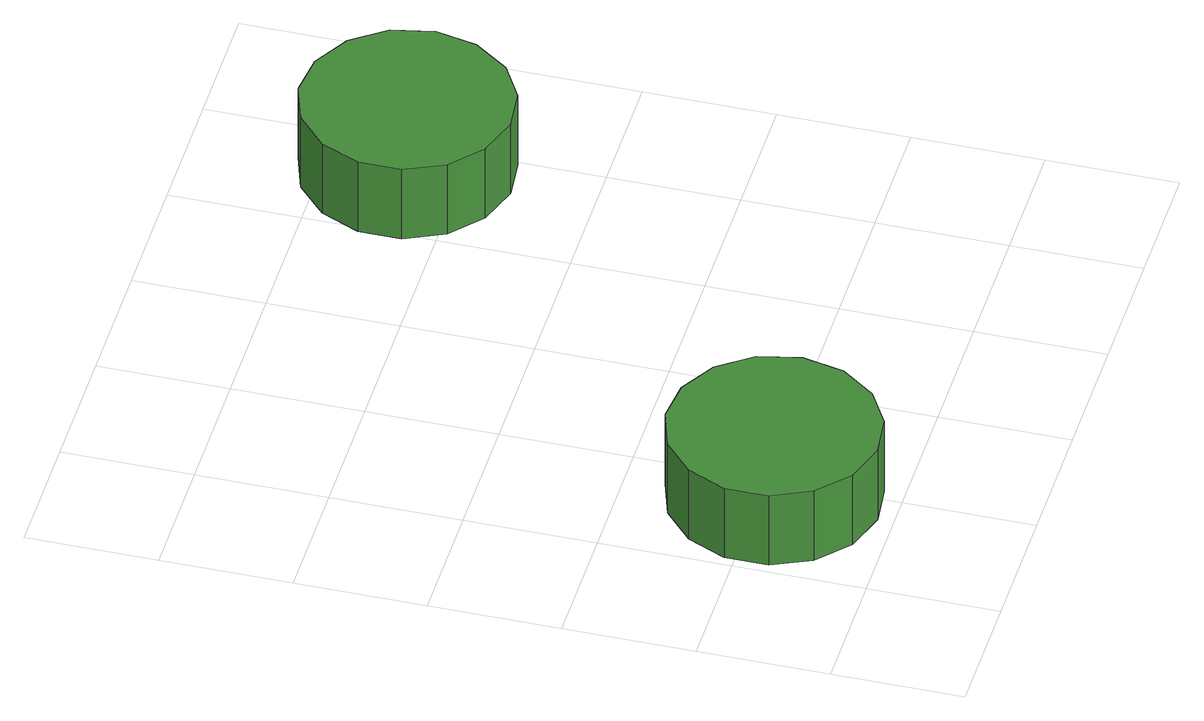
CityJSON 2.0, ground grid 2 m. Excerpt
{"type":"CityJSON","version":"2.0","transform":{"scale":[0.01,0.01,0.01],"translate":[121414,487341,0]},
"CityObjects":{
"tree1":{"type":"SolitaryVegetationObject","attributes":{"function":"something"},"geometry":[{"type":"MultiSurface","lod":"1","boundaries":[[[0,1,2,3,4,5,6,7,8,9,10,11,12,13,14]],[[15,16,17,18,19,20,21,22,23,24,25,26,27,28,29]],[[0,29,28,1]],[[1,28,27,2]],[[2,27,26,3]],[[3,26,25,4]],[[4,25,24,5]],[[5,24,23,6]],[[6,23,22,7]],[[7,22,21,8]],[[8,21,20,9]],[[9,20,19,10]],[[10,19,18,11]],[[11,18,17,12]],[[12,17,16,13]],[[13,16,15,14]],[[14,15,29,0]]]}]},
"tree2":{"type":"SolitaryVegetationObject","attributes":{"function":"something"},"geometry":[{"type":"MultiSurface","lod":"1","boundaries":[[[30,31,32,33,34,35,36,37,38,39,40,41,42,43,44]],[[45,46,47,48,49,50,51,52,53,54,55,56,57,58,59]],[[30,59,58,31]],[[31,58,57,32]],[[32,57,56,33]],[[33,56,55,34]],[[34,55,54,35]],[[35,54,53,36]],[[36,53,52,37]],[[37,52,51,38]],[[38,51,50,39]],[[39,50,49,40]],[[40,49,48,41]],[[41,48,47,42]],[[42,47,46,43]],[[43,46,45,44]],[[44,45,59,30]]]}]}
},
"vertices":[
[330,183,185],[316,248,185],[277,301,185],[220,334,185],[155,341,185],[92,320,185],[43,276,185],[16,216,185],[16,150,185],[43,90,185],[92,45,185],[155,25,185],[220,32,185],[277,65,185],[316,118,185],[316,118,56],[277,65,56],[220,32,56],[155,25,56],[92,45,56],[43,90,56],[16,150,56],[16,216,56],[43,276,56],[92,320,56],[155,341,56],[220,334,56],[277,301,56],[316,248,56],[330,183,56],
[900,880,190],[886,945,190],[847,998,190],[790,1031,190],[725,1038,190],[662,1018,190],[613,973,190],[586,913,190],[586,847,190],[613,787,190],[662,743,190],[725,722,190],[790,729,190],[847,762,190],[886,816,190],[886,816,61],[847,762,61],[790,729,61],[725,722,61],[662,743,61],[613,787,61],[586,847,61],[586,913,61],[613,973,61],[662,1018,61],[725,1038,61],[790,1031,61],[847,998,61],[886,945,61],[900,880,61]
]}
